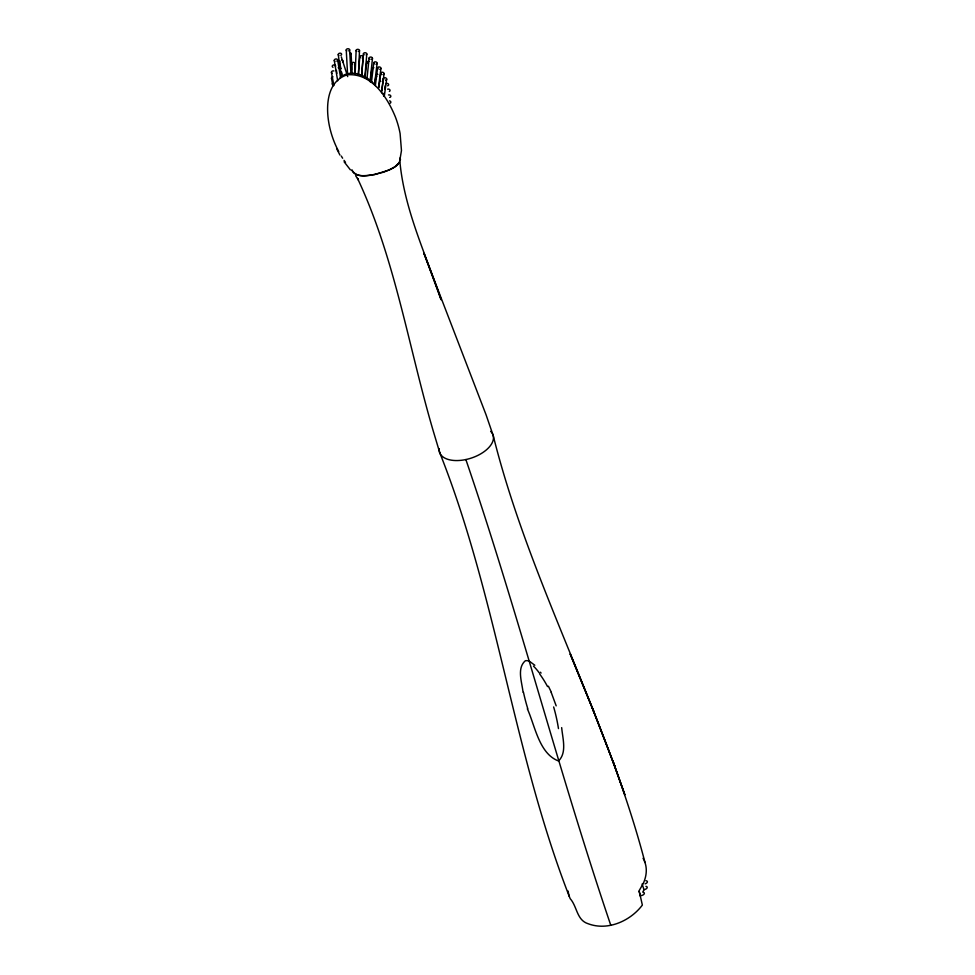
<?xml version="1.0" encoding="UTF-8"?>
<svg xmlns="http://www.w3.org/2000/svg" width="975" height="975" viewBox="0 0 975 975"><rect width="100%" height="100%" fill="white"/><g stroke="black" fill="none" stroke-linecap="round" stroke-linejoin="round"><path stroke-width="1.46" d="M351.475 69.749L351.658 63.728M354.754 72.869L355.022 63.826M355.119 74.356L356.143 50.42M358.483 74.527L359.507 50.59M400.225 158.279C400.506 166.384 390.024 169.406 383.906 172.087M361.603 75.806L363.443 53.771M364.833 77.561L366.795 54.064M358.312 74.319L359.812 56.721M361.542 76.123L363.163 57.05M366.929 79.097L369.123 58.049M370.122 80.998L372.462 58.463M365.052 77.269L366.722 62.339M371.487 82.168L373.742 62.875M374.668 84.045L377.093 63.265M370.256 81.876L371.914 68.664M375.363 85.568L377.581 67.933M378.519 87.506L380.92 68.408M378.824 87.787L380.762 73.235M381.578 92.662L384.089 73.759M374.705 84.447L375.923 75.404M381.652 90.785L383.321 78.707M384.369 95.745L386.661 79.17M338.727 151.588L336.46 147.054A133.185 110.029 1.7 0 1 330.574 130.845C325.504 112.113 324.577 82.058 347.112 74.843C371.365 72.528 387.465 97.366 395.436 117.097A133.185 110.029 1.7 0 1 400.103 133.563L401.468 150.552L399.457 162.484L394.863 166.798L389.244 169.942L374.912 174.513M383.602 96.293L384.04 93.234M384.662 88.871L385.101 85.812M643.451 883.167L639.137 890.711L642.354 905.092C630.277 921.119 607.547 931.162 588.023 923.691C576.639 920.095 577.2 906.47 570.204 898.682A80.157 43.327 -17.9 0 1 568.181 891.101M340.214 77.549C350.378 68.616 365.564 74.904 373.644 83.545M383.407 172.258C374.242 174.22 358.105 180.229 351.926 170.247M374.656 174.562C367.624 175.281 355.095 178.364 351.926 169.955M529.34 661.184L534.812 665.243M350.403 169.882L344.114 161.813M344.053 160.339L345.528 162.398M540.479 672.214L541.064 673.079M355.619 175.695L358.373 179.887L357.533 178.401C395.058 258.229 408.488 346.893 433.253 431.011L439.908 453.192M341.262 156.037L342.627 158.218M643.049 858.28L643.622 859.292M336.838 149.029L339.934 155.062M548.425 686.205L549.291 688.057A185.689 163.325 -39.9 0 1 551.338 692.335M551.204 692.396L556.177 705.851M569.339 896.573C513.216 752.371 496.823 596.152 439.567 452.266M400.116 158.023L400.469 159.668M610.777 925.251C558.517 771.274 518.517 613.433 465.867 459.554M642.123 883.984L643.951 889.663A34.82 18.83 -17.9 0 1 642.988 891.759M639.003 891.345L640.368 895.598A34.82 18.83 -17.9 0 1 640.112 895.915M341.299 56.843L347.697 76.635M492.753 434.265L486.05 414.741L423.93 253.305L441.102 299.739C426.014 254.731 404.698 210.429 399.994 162.703M527.341 708.813C534.982 725.595 539.041 753.431 558.188 760.853A3.656 3.376 14.9 0 0 558.882 760.622C567.023 752.139 562.575 738.136 561.673 727.618M493.106 435.191C529.791 582.428 606.706 715.784 644.987 862.436M523.051 692.262C522.039 682.415 516.628 668.277 525.306 660.782A4.997 3.937 10.8 0 1 529.303 661.233M331.524 78.329L332.914 85.8M331.476 72.479L333.877 85.556M341.287 71.394L341.811 74.332M336.387 70.346L336.923 73.296M337.606 59.914L340.519 77.305M334.291 60.511L337.679 80.803M339.641 61.449L340.848 68.713M341.335 71.626L341.811 74.527M338.264 54.661L341.384 77.098M351.073 53.588L352.146 73.125M349.623 49.81L350.927 73.856M346.247 50.017L347.563 74.063M643.061 892.271A2.815 1.523 -17.9 0 1 644 894.185A2.815 1.523 -17.9 0 1 640.368 895.598M645.913 886.348A2.815 1.523 -17.9 0 1 647.022 888.018A2.815 1.523 -17.9 0 1 643.951 889.663M645.913 880.742A2.815 1.523 -17.9 0 1 647.351 882.058A2.815 1.523 -17.9 0 1 645.158 883.85M490.657 431.352A28.104 15.186 -17.9 0 1 471.644 457.97A28.104 15.186 -17.9 0 1 439.25 448.695M644.085 860.34A80.157 43.327 -17.9 0 1 643.415 883.167M533.496 666.12A60.596 49.92 6.6 0 1 539.199 672.811M539.638 673.908A134.416 117.439 -10 0 1 547.56 686.595M553.642 706.96A199.607 172.319 -49.9 0 1 558.468 728.593M527.828 708.862A180.936 118.097 48.7 0 1 523.49 692.348M351.792 64.301A1.682 1.389 1.7 0 1 352.536 62.546A1.682 1.389 1.7 0 1 354.742 63.009A1.682 1.389 1.7 0 1 354.413 64.862M379.86 81.412A1.682 1.255 8.1 0 1 380.786 81.352M376.764 76.647A1.682 1.243 7.7 0 1 377.861 74.392M372.523 69.786A1.682 1.231 7.2 0 1 373.888 67.702M367.087 63.253A1.682 1.219 6.4 0 1 369.025 61.474M360.287 57.671A1.682 1.194 4.9 0 1 360.457 55.892A1.682 1.194 4.9 0 1 362.932 56.331A1.682 1.194 4.9 0 1 362.176 58M349.562 52.528A1.682 1.17 -3.1 0 1 350.561 54.502M341.701 59.938A1.682 1.231 -9.4 0 1 342.554 61.912M339.775 61.791A1.682 1.231 -9.4 0 1 339.8 60.755M338.191 67.787A1.682 1.255 -10.2 0 1 340.738 68.92M389.549 100.839A1.682 1.292 8.6 0 1 389.939 103.289M388.489 94.953A1.682 1.28 8.5 0 1 390.719 95.806A1.682 1.28 8.5 0 1 389.695 97.415M387.587 89.176A1.682 1.268 8.3 0 1 389.793 89.761A1.682 1.268 8.3 0 1 389.366 91.431M385.637 83.765A1.682 1.255 8.1 0 1 388.318 83.935A1.682 1.255 8.1 0 1 387.562 85.824M383.65 79.657A1.682 1.243 7.9 0 1 384.101 77.866A1.682 1.243 7.9 0 1 386.49 78.524A1.682 1.243 7.9 0 1 385.588 80.194M381.749 74.588A1.682 1.243 7.6 0 1 381.067 72.686A1.682 1.243 7.6 0 1 383.675 72.747A1.682 1.243 7.6 0 1 383.248 74.624M378.02 68.933A1.682 1.231 7.2 0 1 378.3 67.104A1.682 1.231 7.2 0 1 380.762 67.714A1.682 1.231 7.2 0 1 379.775 69.371M374.217 63.85A1.682 1.219 6.7 0 1 374.424 62.022A1.682 1.219 6.7 0 1 376.898 62.571A1.682 1.219 6.7 0 1 375.984 64.252M370.049 59.304A1.682 1.207 5.9 0 1 369.403 57.513A1.682 1.207 5.9 0 1 371.926 57.427A1.682 1.207 5.9 0 1 371.853 59.243M364.126 54.844A1.682 1.194 4.8 0 1 363.858 53.077A1.682 1.194 4.8 0 1 366.356 53.162A1.682 1.194 4.8 0 1 366.137 54.917M356.765 51.395A1.682 1.17 2.4 0 1 356.655 49.64A1.682 1.17 2.4 0 1 359.166 49.835A1.682 1.17 2.4 0 1 358.678 51.541M346.893 50.858A1.682 1.17 -3.1 0 1 346.771 49.103A1.682 1.17 -3.1 0 1 349.306 49.201A1.682 1.17 -3.1 0 1 348.709 50.932M338.898 55.417A1.682 1.207 -7.9 0 1 338.739 53.625A1.682 1.207 -7.9 0 1 341.238 53.552A1.682 1.207 -7.9 0 1 340.799 55.368M334.937 61.279A1.682 1.231 -9.5 0 1 334.742 59.438A1.682 1.231 -9.5 0 1 337.24 59.329A1.682 1.231 -9.5 0 1 336.85 61.193M332.975 67.287A1.682 1.255 -10.1 0 1 332.499 65.642A1.682 1.255 -10.1 0 1 334.693 64.996A1.682 1.255 -10.1 0 1 335.485 66.544M332.243 73.296A1.682 1.268 -10.4 0 1 331.671 71.626A1.682 1.268 -10.4 0 1 333.901 70.956M332.341 79.231A1.682 1.28 -10.6 0 1 332.987 76.781M332.938 84.996A1.682 1.292 -10.6 0 1 332.975 82.912M592.13 707.472L570.168 653.945L593.97 712.14L592.13 707.472L615.018 766.886L592.13 707.472M624.792 794.625L613.043 761.499L624.792 794.625"/></g></svg>
